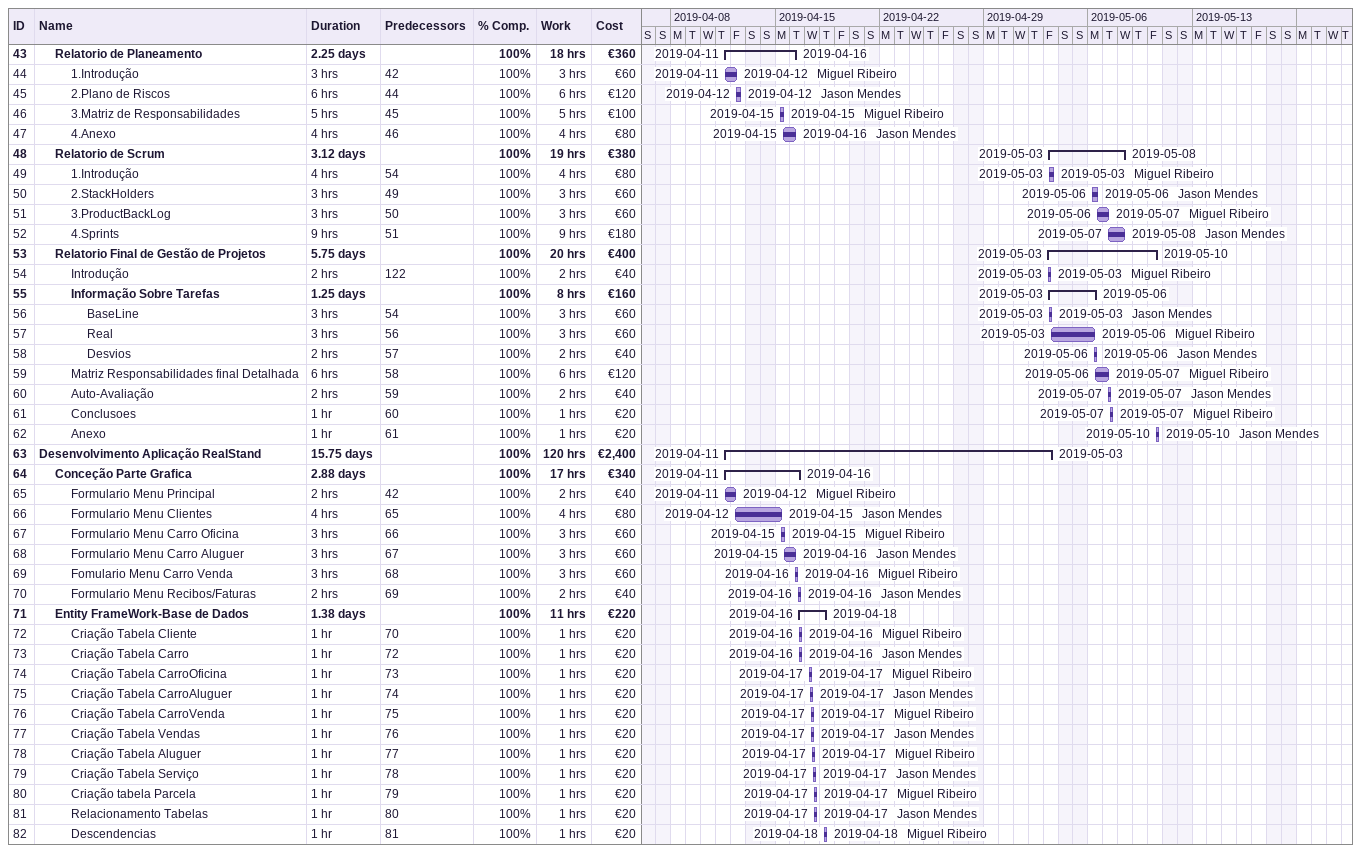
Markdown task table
| ID | Level | Task | Duration | Start | Finish | Predecessors | Resources | % complete | Work (h) | Cost (€) |
|---|---|---|---|---|---|---|---|---|---|---|
| 43 | 2 | **Relatorio de Planeamento** | 2.25d | 2019-04-11 | 2019-04-16 |  |  | 100 | 18 | 360 |
| 44 | 3 | 1.Introdução | 3h | 2019-04-11 | 2019-04-12 | 42 | Miguel Ribeiro | 100 | 3 | 60 |
| 45 | 3 | 2.Plano de Riscos | 6h | 2019-04-12 | 2019-04-12 | 44 | Jason Mendes | 100 | 6 | 120 |
| 46 | 3 | 3.Matriz de Responsabilidades | 5h | 2019-04-15 | 2019-04-15 | 45 | Miguel Ribeiro | 100 | 5 | 100 |
| 47 | 3 | 4.Anexo | 4h | 2019-04-15 | 2019-04-16 | 46 | Jason Mendes | 100 | 4 | 80 |
| 48 | 2 | **Relatorio de Scrum** | 3.12d | 2019-05-03 | 2019-05-08 |  |  | 100 | 19 | 380 |
| 49 | 3 | 1.Introdução | 4h | 2019-05-03 | 2019-05-03 | 54 | Miguel Ribeiro | 100 | 4 | 80 |
| 50 | 3 | 2.StackHolders | 3h | 2019-05-06 | 2019-05-06 | 49 | Jason Mendes | 100 | 3 | 60 |
| 51 | 3 | 3.ProductBackLog | 3h | 2019-05-06 | 2019-05-07 | 50 | Miguel Ribeiro | 100 | 3 | 60 |
| 52 | 3 | 4.Sprints | 9h | 2019-05-07 | 2019-05-08 | 51 | Jason Mendes | 100 | 9 | 180 |
| 53 | 2 | **Relatorio Final de Gestão de Projetos** | 5.75d | 2019-05-03 | 2019-05-10 |  |  | 100 | 20 | 400 |
| 54 | 3 | Introdução | 2h | 2019-05-03 | 2019-05-03 | 122 | Miguel Ribeiro | 100 | 2 | 40 |
| 55 | 3 | **Informação Sobre Tarefas** | 1.25d | 2019-05-03 | 2019-05-06 |  |  | 100 | 8 | 160 |
| 56 | 4 | BaseLine | 3h | 2019-05-03 | 2019-05-03 | 54 | Jason Mendes | 100 | 3 | 60 |
| 57 | 4 | Real | 3h | 2019-05-03 | 2019-05-06 | 56 | Miguel Ribeiro | 100 | 3 | 60 |
| 58 | 4 | Desvios | 2h | 2019-05-06 | 2019-05-06 | 57 | Jason Mendes | 100 | 2 | 40 |
| 59 | 3 | Matriz Responsabilidades final Detalhada | 6h | 2019-05-06 | 2019-05-07 | 58 | Miguel Ribeiro | 100 | 6 | 120 |
| 60 | 3 | Auto-Avaliação | 2h | 2019-05-07 | 2019-05-07 | 59 | Jason Mendes | 100 | 2 | 40 |
| 61 | 3 | Conclusoes | 1h | 2019-05-07 | 2019-05-07 | 60 | Miguel Ribeiro | 100 | 1 | 20 |
| 62 | 3 | Anexo | 1h | 2019-05-10 | 2019-05-10 | 61 | Jason Mendes | 100 | 1 | 20 |
| 63 | 1 | **Desenvolvimento Aplicação RealStand** | 15.75d | 2019-04-11 | 2019-05-03 |  |  | 100 | 120 | 2400 |
| 64 | 2 | **Conceção Parte Grafica** | 2.88d | 2019-04-11 | 2019-04-16 |  |  | 100 | 17 | 340 |
| 65 | 3 | Formulario Menu Principal | 2h | 2019-04-11 | 2019-04-12 | 42 | Miguel Ribeiro | 100 | 2 | 40 |
| 66 | 3 | Formulario Menu Clientes | 4h | 2019-04-12 | 2019-04-15 | 65 | Jason Mendes | 100 | 4 | 80 |
| 67 | 3 | Formulario Menu Carro Oficina | 3h | 2019-04-15 | 2019-04-15 | 66 | Miguel Ribeiro | 100 | 3 | 60 |
| 68 | 3 | Formulario Menu Carro Aluguer | 3h | 2019-04-15 | 2019-04-16 | 67 | Jason Mendes | 100 | 3 | 60 |
| 69 | 3 | Fomulario Menu Carro Venda | 3h | 2019-04-16 | 2019-04-16 | 68 | Miguel Ribeiro | 100 | 3 | 60 |
| 70 | 3 | Formulario Menu Recibos/Faturas | 2h | 2019-04-16 | 2019-04-16 | 69 | Jason Mendes | 100 | 2 | 40 |
| 71 | 2 | **Entity FrameWork-Base de Dados** | 1.38d | 2019-04-16 | 2019-04-18 |  |  | 100 | 11 | 220 |
| 72 | 3 | Criação Tabela Cliente | 1h | 2019-04-16 | 2019-04-16 | 70 | Miguel Ribeiro | 100 | 1 | 20 |
| 73 | 3 | Criação Tabela Carro | 1h | 2019-04-16 | 2019-04-16 | 72 | Jason Mendes | 100 | 1 | 20 |
| 74 | 3 | Criação Tabela CarroOficina | 1h | 2019-04-17 | 2019-04-17 | 73 | Miguel Ribeiro | 100 | 1 | 20 |
| 75 | 3 | Criação Tabela CarroAluguer | 1h | 2019-04-17 | 2019-04-17 | 74 | Jason Mendes | 100 | 1 | 20 |
| 76 | 3 | Criação Tabela CarroVenda | 1h | 2019-04-17 | 2019-04-17 | 75 | Miguel Ribeiro | 100 | 1 | 20 |
| 77 | 3 | Criação Tabela Vendas | 1h | 2019-04-17 | 2019-04-17 | 76 | Jason Mendes | 100 | 1 | 20 |
| 78 | 3 | Criação Tabela Aluguer | 1h | 2019-04-17 | 2019-04-17 | 77 | Miguel Ribeiro | 100 | 1 | 20 |
| 79 | 3 | Criação Tabela Serviço | 1h | 2019-04-17 | 2019-04-17 | 78 | Jason Mendes | 100 | 1 | 20 |
| 80 | 3 | Criação tabela Parcela | 1h | 2019-04-17 | 2019-04-17 | 79 | Miguel Ribeiro | 100 | 1 | 20 |
| 81 | 3 | Relacionamento Tabelas | 1h | 2019-04-17 | 2019-04-17 | 80 | Jason Mendes | 100 | 1 | 20 |
| 82 | 3 | Descendencias | 1h | 2019-04-18 | 2019-04-18 | 81 | Miguel Ribeiro | 100 | 1 | 20 |
